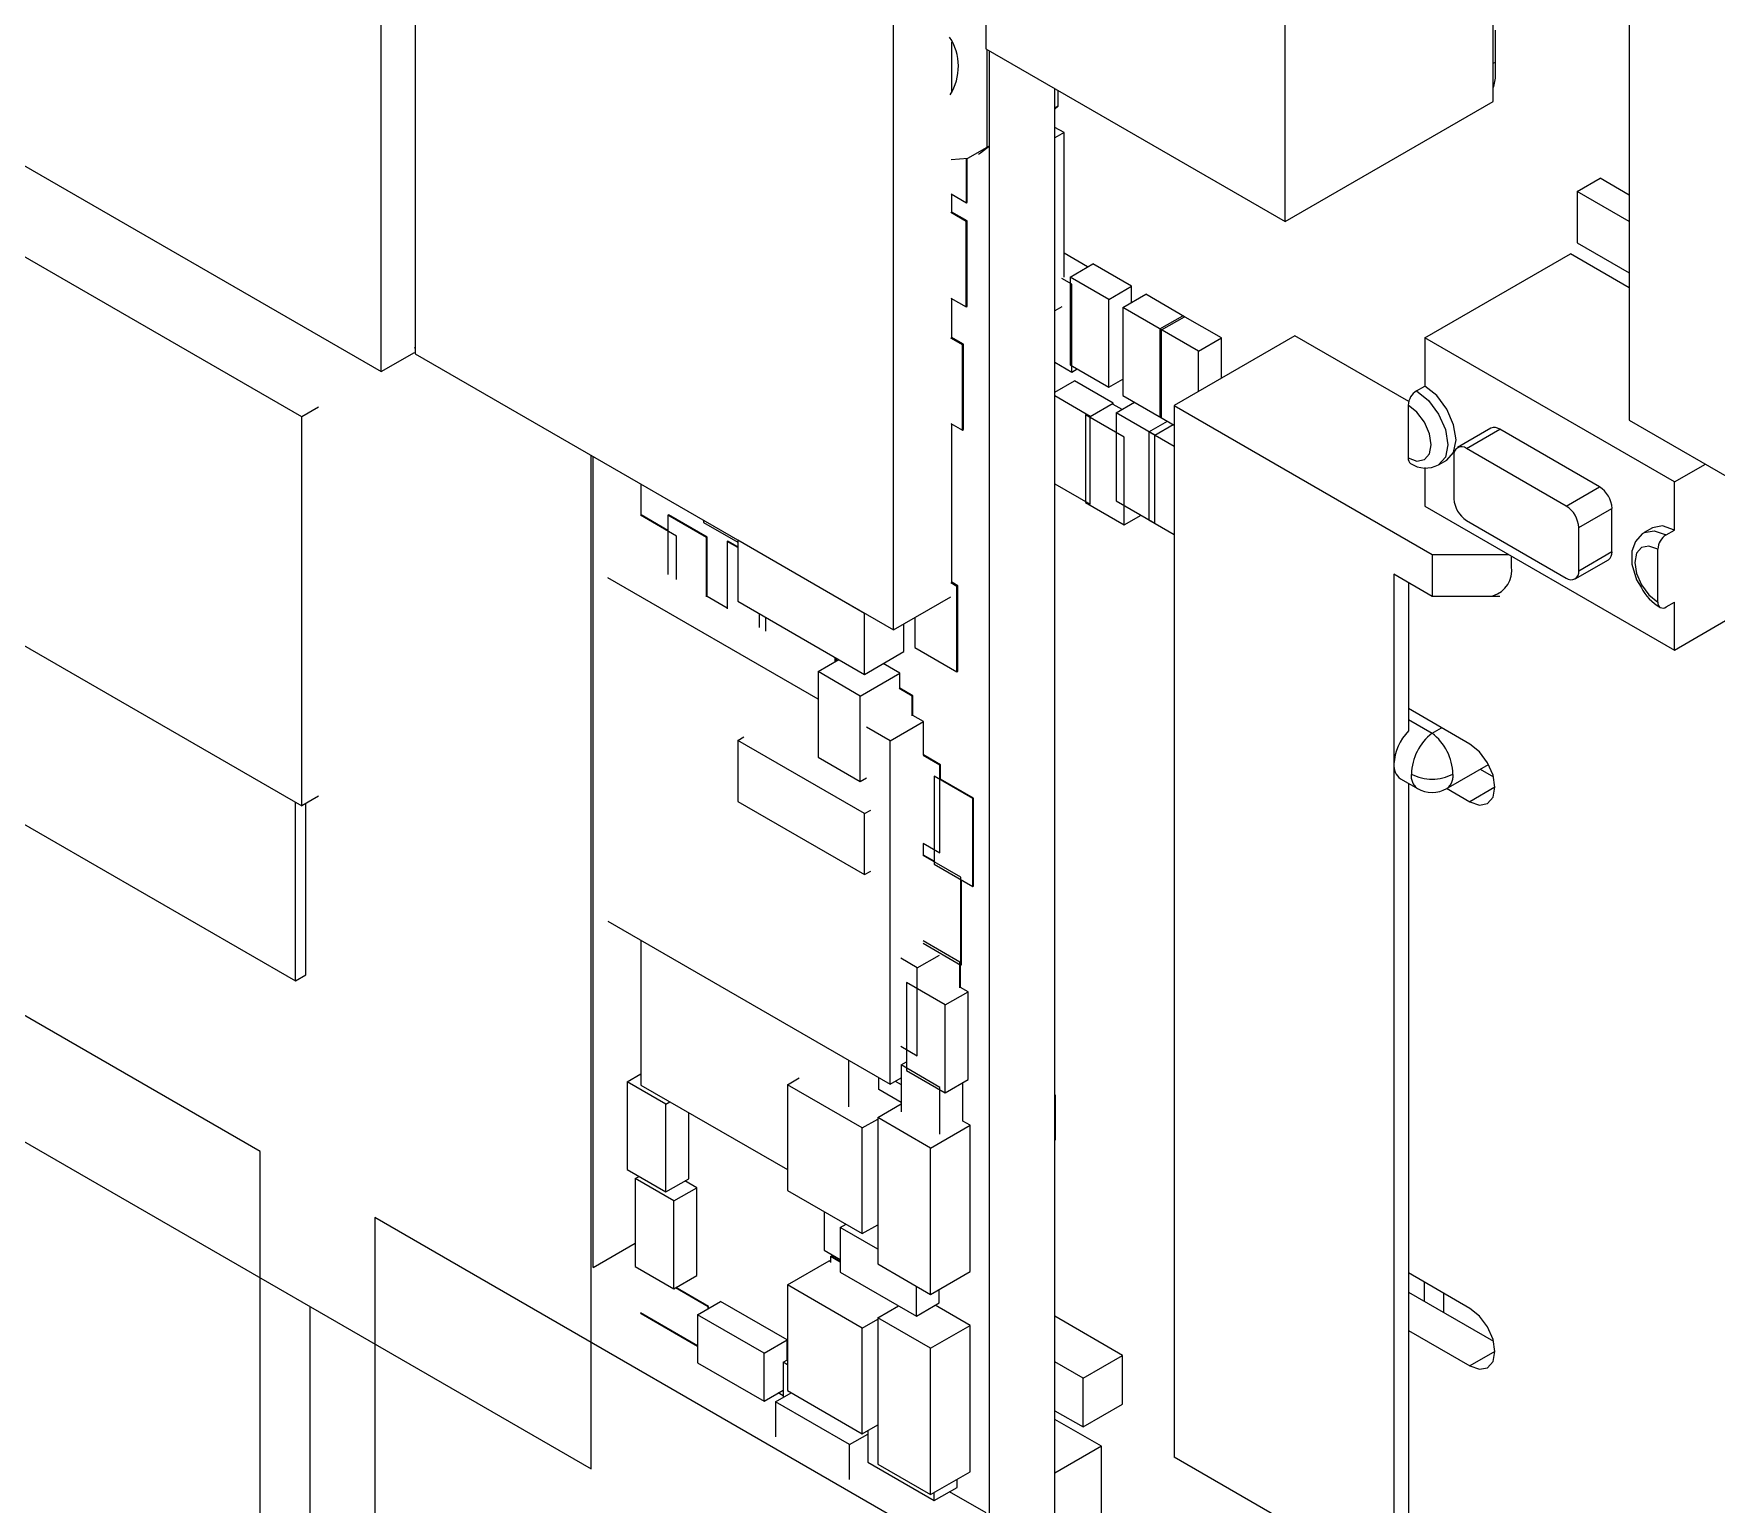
# Model space of a CAD drawing. Extents: x 5 to 415, y 3 to 292.
# Drawn here: x 339.17 to 367.77, y 109.12 to 134.13 of the extents above; entities that cross this region are included whole.
import ezdxf

# ---------------------------------------------------------------- set-up
doc = ezdxf.new("R2010")
doc.units = 0
doc.linetypes.add('PHANTOM', pattern=[12.7, 6.35, -1.27, 1.27, -1.27, 1.27, -1.27])
doc.layers.get('0').update_dxf_attribs({"linetype": 'CONTINUOUS'})

msp = doc.modelspace()

# ---------------------------------------------------------------- linework, layer by layer
at = {"color": 7, "linetype": 'CONTINUOUS'}
for p, q in [((355.355, 143.751), (355.355, 133.871)), ((360.446, 130.932), (360.446, 140.812)), ((345.075, 128.382), (345.075, 139.323)), ((345.654, 139.299), (345.654, 128.684)), ((366.294, 137.436), (366.294, 127.556)), ((363.982, 132.973), (363.982, 135.717)), ((353.785, 123.989), (353.785, 134.604)), ((364.017, 133.369), (364.017, 134.185)), ((335.53, 133.892), (345.075, 128.382)), ((354.775, 133.12), (354.775, 133.992)), ((355.355, 133.871), (360.446, 130.932)), ((355.38, 132.2), (355.38, 133.856)), ((355.415, 100.574), (355.415, 133.836)), ((363.982, 133.626), (364.017, 133.646)), ((356.529, 101.217), (356.529, 133.193)), ((356.582, 132.894), (356.582, 133.162)), ((356.582, 132.894), (356.529, 132.864)), ((356.529, 132.845), (356.582, 132.894)), ((356.529, 101.217), (356.529, 132.864)), ((360.446, 130.932), (363.982, 132.973)), ((356.684, 132.445), (356.529, 132.534)), ((355.263, 132.103), (355.415, 132.221)), ((355.415, 132.221), (355.38, 132.2)), ((355.415, 100.574), (355.415, 132.221)), ((356.684, 132.445), (356.529, 132.356)), ((356.684, 129.986), (356.684, 132.445)), ((355.028, 131.251), (355.028, 132.004)), ((355.038, 131.257), (355.038, 132.007)), ((355.228, 132.082), (355.263, 132.103)), ((365.409, 131.445), (365.798, 131.67)), ((366.294, 131.383), (365.798, 131.67)), ((354.766, 131.403), (355.028, 131.251)), ((354.775, 131.095), (354.775, 131.397)), ((365.409, 131.445), (365.409, 130.574)), ((366.294, 130.934), (365.409, 131.445)), ((355.021, 130.933), (354.758, 131.085)), ((355.038, 130.943), (354.775, 131.095)), ((355.028, 131.251), (355.038, 131.257)), ((343.725, 127.614), (337.998, 130.92)), ((355.021, 130.933), (355.038, 130.943)), ((355.021, 129.482), (355.021, 130.933)), ((355.038, 129.491), (355.038, 130.943)), ((365.409, 130.574), (366.294, 130.063)), ((357.085, 130.163), (356.684, 130.394)), ((356.786, 129.99), (357.175, 130.215)), ((357.833, 129.835), (357.175, 130.215)), ((362.818, 128.954), (365.293, 130.383)), ((366.294, 129.805), (365.293, 130.383)), ((356.815, 129.87), (356.648, 129.966)), ((357.444, 129.61), (356.786, 129.99)), ((356.786, 129.99), (356.786, 128.496)), ((354.758, 129.633), (355.021, 129.482)), ((354.775, 128.963), (354.775, 129.623)), ((356.815, 128.375), (356.815, 129.87)), ((357.444, 129.61), (357.833, 129.835)), ((357.444, 128.116), (357.444, 129.61)), ((357.684, 129.472), (358.073, 129.696)), ((357.833, 129.557), (357.833, 129.835)), ((358.731, 129.316), (358.073, 129.696)), ((355.021, 129.482), (355.038, 129.491)), ((356.648, 129.485), (356.529, 129.416)), ((357.684, 129.472), (357.684, 127.977)), ((358.342, 129.092), (357.684, 129.472)), ((358.313, 129.109), (358.702, 129.333)), ((358.342, 129.092), (358.731, 129.316)), ((359.359, 128.954), (358.702, 129.333)), ((358.97, 128.729), (358.313, 129.109)), ((358.313, 129.109), (358.313, 127.614)), ((358.342, 127.598), (358.342, 129.092)), ((345.654, 128.778), (345.641, 128.785)), ((354.958, 128.838), (354.758, 128.953)), ((354.975, 128.848), (354.775, 128.963)), ((354.958, 128.838), (354.975, 128.848)), ((354.958, 127.386), (354.958, 128.838)), ((354.975, 127.396), (354.975, 128.848)), ((360.608, 128.989), (358.558, 127.805)), ((358.97, 128.729), (359.359, 128.954)), ((359.359, 128.268), (359.359, 128.954)), ((362.544, 127.871), (360.608, 128.989)), ((367.061, 126.505), (362.818, 128.954)), ((362.818, 128.954), (362.818, 128.137)), ((345.075, 128.382), (345.641, 128.708)), ((345.654, 128.684), (353.785, 123.989)), ((356.529, 128.541), (356.815, 128.375)), ((356.786, 128.496), (357.444, 128.116)), ((358.97, 128.043), (358.97, 128.729)), ((356.529, 128.033), (356.863, 128.225)), ((356.815, 128.375), (356.905, 128.427)), ((357.52, 127.846), (356.863, 128.225)), ((357.444, 128.116), (357.684, 128.255)), ((357.131, 127.621), (356.529, 127.969)), ((357.684, 127.977), (358.342, 127.598)), ((362.677, 128.056), (362.818, 128.137)), ((344.008, 127.777), (343.725, 127.614)), ((343.725, 121), (343.725, 127.614)), ((357.706, 127.269), (357.048, 127.648)), ((357.048, 127.648), (357.048, 126.154)), ((357.131, 127.621), (357.52, 127.846)), ((357.131, 126.127), (357.131, 127.621)), ((357.52, 127.825), (357.52, 127.846)), ((357.671, 127.738), (357.52, 127.825)), ((357.569, 127.679), (357.885, 127.862)), ((357.569, 127.679), (357.569, 126.185)), ((358.227, 127.3), (357.569, 127.679)), ((358.313, 127.614), (358.558, 127.473)), ((358.558, 127.805), (362.942, 125.274)), ((358.558, 127.805), (358.558, 109.923)), ((362.535, 127.811), (362.535, 126.913)), ((354.758, 127.501), (354.958, 127.386)), ((354.775, 124.8), (354.775, 127.492)), ((354.958, 127.386), (354.975, 127.396)), ((358.126, 127.358), (358.442, 127.54)), ((358.558, 127.108), (358.126, 127.358)), ((358.126, 127.358), (358.126, 125.864)), ((358.227, 127.3), (358.542, 127.482)), ((363.941, 127.418), (363.375, 127.091)), ((365.788, 126.423), (364.091, 127.403)), ((366.294, 127.556), (371.302, 124.665)), ((357.706, 125.774), (357.706, 127.269)), ((358.227, 125.806), (358.227, 127.3)), ((365.222, 126.096), (363.525, 127.076)), ((348.646, 109.725), (348.646, 126.956)), ((348.681, 113.15), (348.681, 126.936)), ((362.818, 126.752), (362.818, 126.096)), ((363.052, 126.794), (363.193, 126.875)), ((363.313, 126.954), (363.313, 126.219)), ((367.061, 126.505), (367.588, 126.809)), ((349.495, 125.944), (349.495, 126.466)), ((349.495, 125.944), (349.495, 126.466)), ((356.529, 126.475), (357.131, 126.127)), ((367.061, 125.688), (367.061, 126.505)), ((357.569, 126.185), (358.227, 125.806)), ((350.096, 125.586), (349.485, 125.939)), ((349.947, 125.683), (349.495, 125.944)), ((349.947, 125.939), (349.957, 125.944)), ((350.605, 125.559), (349.947, 125.939)), ((349.947, 125.939), (349.947, 124.931)), ((350.615, 125.565), (349.957, 125.944)), ((357.048, 126.154), (357.706, 125.774)), ((357.706, 125.774), (357.993, 125.94)), ((362.818, 126.096), (367.061, 123.647)), ((366, 125.321), (366, 126.056)), ((350.096, 124.845), (350.096, 125.586)), ((350.557, 125.853), (350.557, 125.817)), ((350.557, 125.817), (351.136, 125.483)), ((358.126, 125.864), (358.558, 125.614)), ((363.525, 125.851), (365.222, 124.872)), ((365.435, 124.994), (365.435, 125.729)), ((366.686, 125.725), (366.545, 125.644)), ((366.92, 125.607), (367.061, 125.688)), ((350.605, 125.559), (350.615, 125.565)), ((350.605, 124.551), (350.605, 125.559)), ((350.615, 124.557), (350.615, 125.565)), ((350.957, 125.493), (350.967, 125.499)), ((350.957, 125.493), (350.957, 124.348)), ((351.136, 125.39), (350.957, 125.493)), ((351.136, 125.401), (350.967, 125.499)), ((351.136, 125.515), (351.139, 125.517)), ((353.291, 124.271), (351.136, 125.515)), ((351.136, 125.515), (351.136, 124.478)), ((366.778, 124.463), (366.778, 125.362)), ((362.942, 125.274), (364.242, 125.274)), ((362.942, 125.274), (362.942, 124.56)), ((364.292, 125.07), (364.292, 125.245)), ((365.372, 124.857), (365.938, 125.183)), ((352.502, 122.814), (348.929, 124.877)), ((354.863, 124.73), (354.758, 124.79)), ((354.88, 124.74), (354.775, 124.8)), ((354.863, 124.73), (354.88, 124.74)), ((354.863, 123.278), (354.863, 124.73)), ((354.88, 123.288), (354.88, 124.74)), ((362.292, 124.935), (362.292, 121.71)), ((362.942, 124.56), (362.292, 124.935)), ((362.54, 124.792), (362.54, 122.271)), ((350.957, 124.359), (350.615, 124.557)), ((351.136, 124.478), (353.291, 123.234)), ((353.785, 123.989), (354.758, 124.551)), ((364.094, 124.56), (362.942, 124.56)), ((366.92, 124.382), (367.061, 124.463)), ((367.061, 123.647), (367.061, 124.463)), ((337.998, 124.306), (343.725, 121)), ((351.502, 124.267), (351.502, 124.033)), ((351.615, 123.968), (351.615, 124.202)), ((353.291, 124.271), (353.294, 124.273)), ((353.291, 123.234), (353.291, 124.271)), ((354.145, 124.196), (354.145, 123.693)), ((353.963, 123.622), (353.963, 124.092)), ((367.061, 123.647), (367.93, 124.148)), ((353.291, 123.234), (353.963, 123.622)), ((354.145, 123.693), (354.863, 123.278)), ((352.502, 123.28), (352.857, 123.485)), ((352.796, 123.45), (352.796, 123.52)), ((352.806, 123.455), (352.806, 123.514)), ((352.811, 123.511), (352.811, 123.459)), ((353.892, 123.253), (353.608, 123.417)), ((353.22, 122.865), (352.502, 123.28)), ((352.502, 123.28), (352.502, 121.828)), ((353.22, 122.865), (353.892, 123.253)), ((353.892, 123), (353.892, 123.253)), ((354.863, 123.278), (354.88, 123.288)), ((353.22, 121.414), (353.22, 122.865)), ((354.105, 122.865), (353.882, 122.994)), ((354.115, 122.871), (353.892, 123)), ((354.105, 122.865), (354.115, 122.871)), ((354.105, 122.53), (354.105, 122.865)), ((354.115, 122.536), (354.115, 122.871)), ((354.297, 122.431), (354.115, 122.536)), ((363.585, 122.049), (362.54, 122.652)), ((351.136, 122.11), (351.242, 122.171)), ((353.731, 122.104), (353.327, 122.338)), ((353.731, 122.104), (354.297, 122.431)), ((354.297, 121.863), (354.297, 122.431)), ((353.291, 120.866), (351.136, 122.11)), ((351.136, 122.11), (351.136, 121.073)), ((353.731, 116.266), (353.731, 122.104)), ((352.502, 121.828), (353.22, 121.414)), ((354.575, 121.692), (354.287, 121.857)), ((354.585, 121.697), (354.297, 121.863)), ((354.575, 121.692), (354.585, 121.697)), ((354.575, 120.197), (354.575, 121.692)), ((354.585, 121.453), (354.585, 121.697)), ((362.292, 121.71), (362.292, 108.482)), ((363.181, 121.286), (363.902, 121.702)), ((363.76, 121.621), (363.985, 121.491)), ((353.22, 121.414), (353.327, 121.475)), ((355.136, 121.124), (354.478, 121.503)), ((354.478, 121.503), (354.478, 120.009)), ((355.146, 121.129), (354.585, 121.453)), ((362.406, 121.458), (362.704, 121.286)), ((362.54, 121.381), (362.54, 108.625)), ((363.189, 121.297), (363.585, 121.069)), ((338.316, 121.085), (343.619, 118.023)), ((343.619, 118.023), (343.619, 121.061)), ((344.008, 121.163), (343.725, 121)), ((343.796, 118.125), (343.796, 121.041)), ((351.136, 121.073), (353.291, 119.829)), ((355.136, 121.124), (355.146, 121.129)), ((355.136, 119.629), (355.136, 121.124)), ((355.146, 119.635), (355.146, 121.129)), ((353.291, 120.866), (353.397, 120.927)), ((353.291, 119.829), (353.291, 120.866)), ((343.017, 115.121), (333.472, 120.632)), ((354.287, 120.363), (354.575, 120.197)), ((354.929, 119.785), (354.287, 120.156)), ((354.297, 120.162), (354.297, 120.357)), ((354.478, 120.057), (354.297, 120.162)), ((353.291, 119.829), (353.397, 119.89)), ((354.478, 120.009), (355.136, 119.629)), ((354.929, 118.291), (354.929, 119.785)), ((354.939, 118.297), (354.939, 119.743)), ((355.136, 119.629), (355.146, 119.635)), ((348.929, 119.039), (353.731, 116.266)), ((349.492, 118.713), (349.492, 116.251)), ((354.19, 118.244), (354.569, 118.462)), ((354.913, 118.341), (354.287, 118.702)), ((354.287, 118.662), (354.929, 118.291)), ((333.643, 118.386), (348.646, 109.725)), ((354.19, 118.244), (353.908, 118.406)), ((354.19, 116.749), (354.19, 118.244)), ((354.913, 117.906), (354.913, 118.341)), ((354.923, 117.912), (354.923, 118.295)), ((354.929, 118.291), (354.939, 118.297)), ((343.619, 118.023), (343.796, 118.125)), ((354.663, 117.613), (354.006, 117.992)), ((354.006, 117.992), (354.006, 116.498)), ((355.052, 117.837), (354.923, 117.912)), ((354.663, 117.613), (355.052, 117.837)), ((354.663, 116.118), (354.663, 117.613)), ((355.052, 116.343), (355.052, 117.837)), ((353.908, 116.912), (354.19, 116.749)), ((349.259, 116.308), (349.492, 116.443)), ((353.028, 115.881), (353.028, 116.672)), ((353.916, 116.592), (354.006, 116.644)), ((353.916, 116.592), (353.916, 115.794)), ((354.574, 116.212), (353.916, 116.592)), ((354.006, 116.498), (354.663, 116.118)), ((349.917, 115.928), (349.259, 116.308)), ((349.259, 116.308), (349.259, 114.814)), ((349.492, 116.251), (351.982, 114.814)), ((351.982, 116.256), (352.18, 116.371)), ((351.982, 116.256), (351.982, 114.46)), ((353.255, 115.522), (351.982, 116.256)), ((353.537, 116.175), (353.537, 116.378)), ((353.916, 115.956), (353.537, 116.175)), ((353.731, 116.266), (353.916, 116.373)), ((353.816, 116.315), (353.916, 116.258)), ((354.574, 115.414), (354.574, 116.212)), ((354.663, 116.118), (355.052, 116.343)), ((354.963, 115.639), (354.963, 116.291)), ((349.917, 115.928), (349.984, 115.967)), ((349.917, 114.434), (349.917, 115.928)), ((353.517, 115.698), (353.916, 115.929)), ((356.54, 116.078), (356.529, 116.084)), ((356.54, 116.078), (356.529, 116.071)), ((356.54, 115.318), (356.54, 116.078)), ((350.305, 114.659), (350.305, 115.782)), ((353.255, 115.522), (353.517, 115.673)), ((354.415, 115.18), (353.517, 115.698)), ((353.517, 115.698), (353.517, 113.209)), ((355.087, 115.567), (354.963, 115.639)), ((353.255, 113.725), (353.255, 115.522)), ((354.415, 115.18), (355.087, 115.567)), ((355.087, 113.079), (355.087, 115.567)), ((356.54, 115.318), (356.529, 115.312)), ((343.017, 106.792), (343.017, 115.121)), ((354.415, 112.691), (354.415, 115.18)), ((356.53, 115.278), (356.529, 115.279)), ((356.53, 115.278), (356.529, 115.277)), ((356.53, 114.518), (356.53, 115.278)), ((349.259, 114.814), (349.917, 114.434)), ((349.393, 114.66), (349.46, 114.698)), ((350.051, 114.28), (349.393, 114.66)), ((349.393, 114.66), (349.393, 113.165)), ((349.917, 114.434), (350.305, 114.659)), ((350.051, 114.28), (350.44, 114.505)), ((350.44, 114.505), (350.239, 114.62)), ((350.44, 113.01), (350.44, 114.505)), ((351.982, 114.46), (353.255, 113.725)), ((356.53, 114.518), (356.529, 114.518)), ((350.051, 112.786), (350.051, 114.28)), ((344.966, 113.996), (344.966, 105.667)), ((354.512, 108.485), (344.966, 113.996)), ((352.605, 114.1), (352.605, 113.442)), ((352.881, 113.829), (352.978, 113.885)), ((353.255, 113.725), (353.517, 113.876)), ((353.517, 113.462), (352.881, 113.829)), ((352.881, 113.829), (352.881, 113.07)), ((348.681, 113.15), (349.393, 113.561)), ((352.605, 113.442), (352.881, 113.283)), ((352.714, 113.338), (352.724, 113.343)), ((352.881, 113.241), (352.714, 113.338)), ((352.714, 113.338), (352.714, 113.234)), ((352.881, 113.253), (352.724, 113.343)), ((349.393, 113.165), (350.051, 112.786)), ((350.051, 112.786), (350.44, 113.01)), ((351.982, 112.851), (352.689, 113.26)), ((352.714, 113.245), (352.689, 113.26)), ((352.881, 113.07), (354.175, 112.323)), ((353.517, 113.209), (354.415, 112.691)), ((354.415, 112.691), (355.087, 113.079)), ((363.585, 112.454), (362.54, 113.058)), ((350.632, 112.48), (350.077, 112.801)), ((350.642, 112.486), (350.087, 112.807)), ((353.255, 112.117), (351.982, 112.851)), ((351.982, 112.851), (351.982, 111.055)), ((354.175, 112.323), (354.175, 112.829)), ((354.564, 112.547), (354.564, 112.777)), ((362.54, 112.731), (363.985, 111.897)), ((362.811, 112.575), (362.811, 112.901)), ((343.866, 108.691), (343.866, 112.484)), ((350.455, 112.346), (350.844, 112.57)), ((350.632, 112.48), (350.642, 112.486)), ((350.632, 112.447), (350.632, 112.48)), ((350.642, 112.453), (350.642, 112.486)), ((351.976, 111.917), (350.844, 112.57)), ((353.517, 112.293), (353.872, 112.498)), ((354.175, 112.323), (354.564, 112.547)), ((355.087, 112.162), (354.492, 112.506)), ((363.141, 112.384), (363.141, 112.711)), ((349.485, 112.383), (350.455, 111.823)), ((349.495, 112.361), (349.495, 112.377)), ((350.455, 111.807), (349.495, 112.361)), ((350.455, 112.346), (350.455, 111.529)), ((351.587, 111.692), (350.455, 112.346)), ((353.255, 112.117), (353.517, 112.268)), ((354.415, 111.775), (353.517, 112.293)), ((353.517, 112.293), (353.517, 109.804)), ((354.415, 111.775), (355.087, 112.162)), ((355.087, 109.674), (355.087, 112.162)), ((357.68, 111.655), (356.529, 112.319)), ((351.587, 111.692), (351.976, 111.917)), ((351.976, 111.575), (351.976, 111.917)), ((353.255, 110.32), (353.255, 112.117)), ((362.54, 112.078), (363.585, 111.474)), ((351.587, 110.876), (351.587, 111.692)), ((351.91, 111.537), (351.982, 111.578)), ((354.415, 109.286), (354.415, 111.775)), ((357.008, 111.267), (357.68, 111.655)), ((357.68, 110.825), (357.68, 111.655)), ((350.455, 111.529), (351.587, 110.876)), ((351.91, 111.537), (351.91, 110.939)), ((351.982, 111.495), (351.91, 111.537)), ((357.008, 111.267), (356.529, 111.544)), ((351.587, 110.876), (351.91, 111.063)), ((351.778, 110.862), (352.047, 111.017)), ((351.91, 110.967), (351.827, 111.015)), ((351.982, 111.055), (353.255, 110.32)), ((357.008, 110.437), (357.008, 111.267)), ((351.778, 110.862), (351.778, 110.268)), ((353.035, 110.137), (351.778, 110.862)), ((356.529, 110.714), (357.008, 110.437)), ((357.008, 110.437), (357.68, 110.825)), ((353.255, 110.32), (353.517, 110.471)), ((357.323, 110.108), (356.529, 110.566)), ((353.035, 110.137), (353.347, 110.316)), ((353.347, 110.373), (353.347, 109.839)), ((353.035, 109.542), (353.035, 110.137)), ((357.323, 110.108), (356.529, 109.649)), ((357.323, 101.779), (357.323, 110.108)), ((362.942, 107.392), (358.558, 109.923)), ((353.347, 109.839), (354.478, 109.186)), ((353.517, 109.804), (354.415, 109.286)), ((354.415, 109.286), (355.087, 109.674)), ((354.478, 109.186), (354.867, 109.41)), ((354.478, 109.186), (354.478, 109.323)), ((355.361, 108.975), (354.737, 109.335)), ((354.867, 109.41), (354.867, 109.547))]:
    msp.add_line(p, q, dxfattribs=at)
at = {"color": 8, "linetype": 'PHANTOM'}
for p, q in [((363.525, 127.076), (364.091, 127.403)), ((365.222, 126.096), (365.788, 126.423)), ((365.435, 125.729), (366, 126.056)), ((365.435, 124.994), (366, 125.321)), ((362.54, 122.465), (362.942, 122.233)), ((362.942, 122.233), (363.104, 122.326)), ((364.009, 121.314), (363.585, 121.069)), ((363.136, 112.713), (363.136, 112.387)), ((364.009, 111.719), (363.585, 111.474))]:
    msp.add_line(p, q, dxfattribs=at)
at = {"color": 7, "linetype": 'CONTINUOUS', "flags": 128}
for points in [[(363.982, 133.211), (363.99, 133.228), (364.017, 133.369)], [(354.764, 131.987), (355.051, 132.01), (355.38, 132.2)], [(363.193, 126.875), (363.193, 126.876), (363.308, 127.008), (363.349, 127.219), (363.308, 127.477), (363.193, 127.742), (363.021, 127.974), (362.818, 128.137)], [(366.548, 125.638), (366.513, 125.623), (366.397, 125.494), (366.339, 125.326), (366.339, 125.106), (366.416, 124.844), (366.494, 124.715)], [(367.061, 125.688), (366.858, 125.759), (366.686, 125.725)], [(363.585, 121.069), (363.748, 121.012), (363.885, 121.039), (363.977, 121.145), (364.009, 121.314), (363.977, 121.52), (363.885, 121.732), (363.748, 121.918), (363.585, 122.049)], [(363.585, 111.474), (363.748, 111.418), (363.885, 111.445), (363.977, 111.551), (364.009, 111.719), (363.977, 111.925), (363.885, 112.138), (363.748, 112.323), (363.585, 112.454)]]:
    msp.add_lwpolyline(points, dxfattribs=at)
at = {"color": 8, "linetype": 'PHANTOM', "flags": 128}
for points in [[(362.677, 128.056), (362.88, 127.892), (363.052, 127.66), (363.167, 127.395), (363.207, 127.137), (363.167, 126.926), (363.052, 126.794)], [(362.535, 126.913), (362.684, 126.861), (362.81, 126.885), (362.895, 126.982), (362.924, 127.137), (362.895, 127.326), (362.81, 127.521), (362.684, 127.691), (362.535, 127.811)], [(366.544, 125.644), (366.545, 125.644), (366.717, 125.677), (366.92, 125.607)], [(366.778, 125.362), (366.629, 125.413), (366.503, 125.389), (366.419, 125.292), (366.389, 125.137), (366.419, 124.948), (366.503, 124.754), (366.629, 124.584), (366.778, 124.463)]]:
    msp.add_lwpolyline(points, dxfattribs=at)
at = {"color": 7, "linetype": 'CONTINUOUS'}
for centre, radius, start, end in [((353.982, 133.574), 0.906, 327.5626, 33.2644), ((362.843, 127.797), 0.307, 122.6055, 177.3945), ((364.003, 127.28), 0.151, 54.3824, 114.3071), ((363.443, 126.975), 0.131, 50.7967, 189.214), ((362.636, 126.903), 0.101, 174.3802, 234.2956), ((362.83, 127.182), 0.441, 234.9785, 299.7546), ((363.774, 126.24), 0.461, 182.6055, 237.3945), ((365.54, 126.035), 0.461, 2.6055, 57.3945), ((364.974, 125.708), 0.461, 2.6055, 57.3945), ((367.085, 125.348), 0.307, 122.6055, 177.3945), ((365.853, 125.304), 0.148, 305.0133, 6.2988), ((363.854, 124.999), 0.444, 285.6121, 9.1435), ((365.305, 124.973), 0.131, 230.7967, 9.214), ((367.228, 125.085), 0.822, 206.7911, 240.2378), ((366.864, 124.449), 0.0873, 170.786, 309.2033), ((363.15, 121.667), 0.859, 135.2789, 177.1283), ((362.563, 121.681), 0.272, 173.8112, 234.8766), ((362.942, 121.726), 0.5, 240.0027, 299.9982)]:
    msp.add_arc(centre, radius, start, end, dxfattribs=at)
at = {"color": 8, "linetype": 'PHANTOM'}
for centre, radius, start, end in [((363.501, 121.511), 0.912, 127.7405, 178.2684), ((362.384, 121.511), 0.912, 1.7317, 52.2606), ((362.843, 121.501), 0.257, 171.53, 234.1108), ((362.942, 122.221), 0.769, 242.6096, 297.391), ((363.042, 121.501), 0.257, 305.8903, 8.4684)]:
    msp.add_arc(centre, radius, start, end, dxfattribs=at)

doc.saveas('drawing.dxf')
